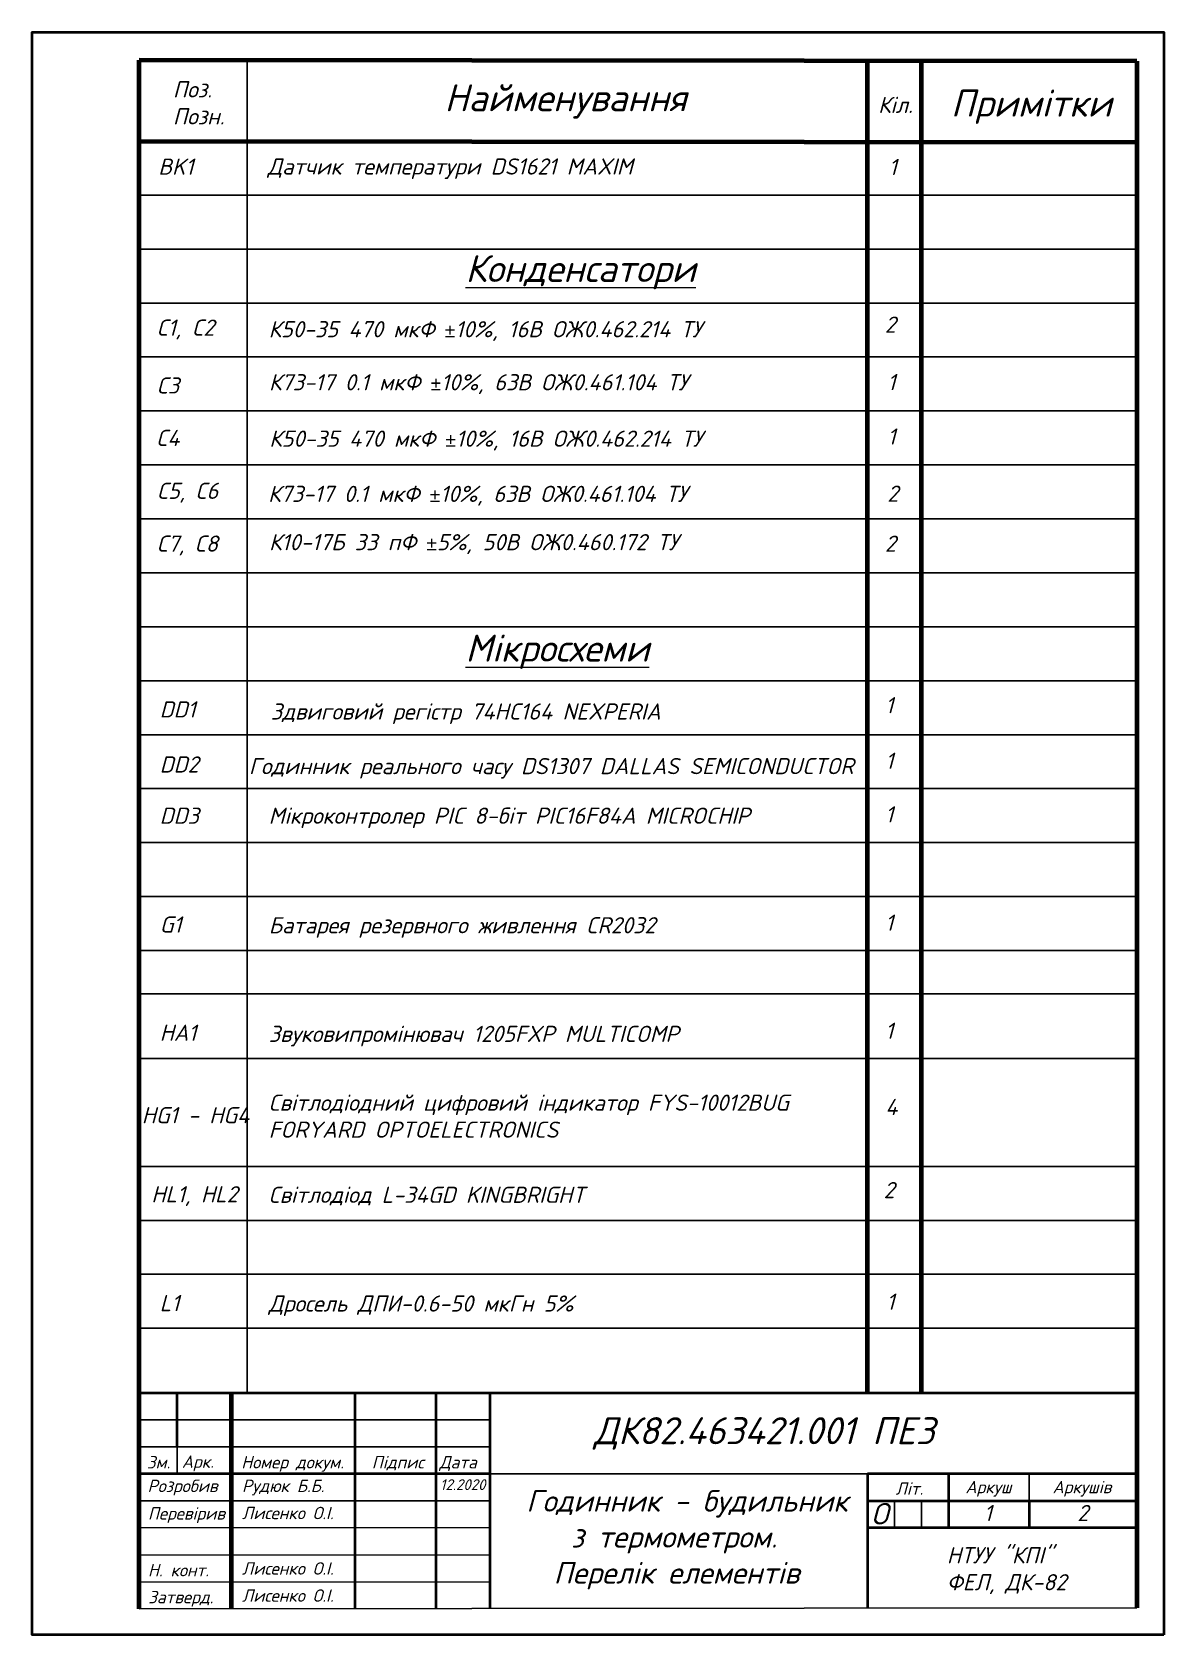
# Paper-space layout 'Лист1' of a CAD drawing. Header units: millimetres. Extents: x 0 to 210, y 0 to 297.
import ezdxf

# ---------------------------------------------------------------- set-up
doc = ezdxf.new("R2010")
doc.units = ezdxf.units.MM
doc.linetypes.add('CENTER', pattern=[50.8, 31.75, -6.35, 6.35, -6.35])
for name, color, linetype, lineweight in [('Оси', 7, 'CENTER', 0), ('Основная', 7, 'Continuous', 40), ('схема', 7, 'Continuous', 35), ('тонкая', 7, 'Continuous', 20), ('Тонкие', 7, 'Continuous', 50)]:
    doc.layers.add(name, color=color, linetype=linetype, lineweight=lineweight)
doc.styles.get("Standard").update_dxf_attribs({"font": 'arial.ttf'})
doc.styles.add('стиль1', font='isocpeui.ttf')

psp = doc.layouts.new('Лист1')

# ---------------------------------------------------------------- linework, layer by layer
at = {"lineweight": 70}
for p, q in [((19.89, 4.83), (19.89, 291.83)), ((204.86, 291.64), (19.89, 291.83)), ((154.89, 44.87), (154.89, 291.69)), ((164.89, 44.87), (164.89, 291.68)), ((204.86, 291.64), (204.86, 5)), ((19.86, 276.83), (204.86, 276.64)), ((36.91, 44.87), (36.92, 4.8))]:
    psp.add_line(p, q, dxfattribs=at)
for p, q in [((39.89, 44.87), (39.89, 291.81)), ((19.86, 266.83), (204.86, 266.83)), ((19.86, 256.83), (204.86, 256.83)), ((19.86, 246.83), (204.86, 246.83)), ((39.87, 246.83), (43.87, 246.83)), ((19.86, 236.83), (204.86, 236.83)), ((19.87, 226.83), (204.86, 226.83)), ((19.87, 216.83), (204.86, 216.83)), ((19.87, 206.83), (204.86, 206.83)), ((19.87, 196.83), (204.86, 196.83)), ((19.87, 186.83), (204.86, 186.83)), ((19.87, 176.83), (204.86, 176.83)), ((19.87, 166.83), (204.86, 166.83)), ((19.88, 156.83), (204.86, 156.83)), ((19.88, 146.83), (204.86, 146.83)), ((19.89, 146.83), (204.88, 146.83)), ((19.88, 136.83), (204.85, 136.83)), ((19.88, 126.83), (204.86, 126.83)), ((19.89, 126.83), (204.88, 126.83)), ((19.89, 126.83), (19.89, 118.83)), ((19.9, 118.83), (204.89, 118.83)), ((19.88, 106.83), (204.86, 106.83)), ((19.89, 106.83), (204.88, 106.83)), ((19.89, 86.83), (204.86, 86.83)), ((19.9, 86.83), (204.88, 86.83)), ((19.89, 76.83), (204.86, 76.83)), ((19.9, 76.83), (204.88, 76.83)), ((19.89, 66.83), (204.86, 66.83)), ((19.89, 56.83), (204.86, 56.83)), ((84.89, 39.87), (19.89, 39.87)), ((84.89, 34.87), (19.89, 34.87)), ((26.89, 34.87), (26.89, 29.87)), ((84.89, 29.87), (154.89, 29.87)), ((184.89, 29.87), (184.89, 24.87)), ((159.89, 24.87), (159.89, 19.87)), ((164.89, 24.87), (164.89, 19.87)), ((19.89, 4.83), (204.86, 5)), ((154.89, 4.87), (154.89, 4.87))]:
    psp.add_line(p, q)
at = {"layer": 'Основная'}
for p, q in [((19.89, 44.87), (204.89, 44.87)), ((26.89, 34.87), (26.89, 44.87)), ((36.89, 44.87), (36.89, 4.87)), ((59.89, 4.87), (59.89, 44.87)), ((74.89, 44.87), (74.89, 4.87)), ((84.89, 44.87), (84.89, 4.87)), ((84.89, 29.87), (19.89, 29.87)), ((154.89, 29.87), (154.89, 4.87)), ((204.89, 29.87), (154.89, 29.87)), ((169.89, 29.87), (169.89, 24.87)), ((154.89, 24.87), (204.89, 24.87)), ((169.89, 24.87), (169.89, 19.87)), ((184.89, 24.87), (184.89, 19.87)), ((204.89, 19.87), (154.89, 19.87))]:
    psp.add_line(p, q, dxfattribs=at)
psp.add_lwpolyline([(209.86, 0), (0, 0), (0, 292), (0, 297), (0, 297.04), (209.86, 297.04), (209.86, 297), (209.86, 0)], dxfattribs=at)
at = {"layer": 'тонкая'}
for p, q in [((84.89, 24.87), (19.89, 24.87)), ((19.89, 24.87), (84.89, 24.87)), ((84.89, 19.87), (19.89, 19.87))]:
    psp.add_line(p, q, dxfattribs=at)
for points in [[(19.89, 14.87), (84.89, 14.87)], [(19.89, 9.87), (84.89, 9.87)]]:
    psp.add_lwpolyline(points, dxfattribs=at)

# ---------------------------------------------------------------- texts
at = {"lineweight": 80, "insert": (104.15, 40.35), "char_height": 5, "attachment_point": 1, "style": 'стиль1'}
psp.add_mtext_dynamic_manual_height_columns('ДК82.463421.001 ПЕЗ', width=81.8678, gutter_width=12.5, heights=[0], dxfattribs=at)
at = {"insert": (75.64, 28.85), "char_height": 2, "attachment_point": 1, "style": 'стиль1'}
psp.add_mtext_dynamic_manual_height_columns('12.2020', width=12.7559, gutter_width=12.5, heights=[2.69], dxfattribs=at)
at = {"layer": 'Оси', "attachment_point": 1}
for s, insert, char_height in [('{\\fISOCPEUR|b0|i1|c204|p34;Поз.^JПозн.}', (26.11, 287.92), 3), ('{\\fISOCPEUR|b0|i1|c204|p34;Найменування}', (76.46, 287.36), 5), ('{\\fISOCPEUR|b0|i1|c204|p34;Примітки}', (170.34, 286.37), 5), ('{\\fISOCPEUR|b0|i1|c204|p34;Кіл.}', (156.86, 285.04), 3), ('{\\fISOCPEUR|b0|i1|c204|p34;1}', (158.84, 273.55), 3), ('{\\fISOCPEUR|b0|i1|c204|p34;\\LКонденсатори}', (80.36, 255.72), 5), ('{\\fISOCPEUR|b0|i1|c204|p34;2}', (158.1, 244.33), 3), ('{\\fISOCPEUR|b0|i1|c204|p34;К50-35 470 мкФ \\fArial|b0|i1|c204|p34;\\H0.83333x;±\\fISOCPEUR|b0|i1|c204|p34;\\H1.2x;10%, 16В ОЖ0.462.214 ТУ   }', (43.86, 243.47), 3), ('{\\fISOCPEUR|b0|i1|c204|p34;С3}', (23.15, 233.05), 3), ('{\\fISOCPEUR|b0|i1|c204|p34;К73-17 0.1 мкФ \\fArial|b0|i1|c204|p34;\\H0.83333x;±\\fISOCPEUR|b0|i1|c204|p34;\\H1.2x;10%, 63В ОЖ0.461.104 ТУ   }', (43.92, 233.64), 3), ('{\\fISOCPEUR|b0|i1|c204|p34;1}', (158.59, 233.68), 3), ('{\\fISOCPEUR|b0|i1|c204|p34;С4}', (23.06, 223.33), 3), ('{\\fISOCPEUR|b0|i1|c204|p34;К50-35 470 мкФ \\fArial|b0|i1|c204|p34;\\H0.83333x;±\\fISOCPEUR|b0|i1|c204|p34;\\H1.2x;10%, 16В ОЖ0.462.214 ТУ   }', (43.98, 223.19), 3), ('{\\fISOCPEUR|b0|i1|c204|p34;1}', (158.6, 223.58), 3), ('{\\fISOCPEUR|b0|i1|c204|p34;К73-17 0.1 мкФ \\fArial|b0|i1|c204|p34;\\H0.83333x;±\\fISOCPEUR|b0|i1|c204|p34;\\H1.2x;10%, 63В ОЖ0.461.104 ТУ   }', (43.76, 212.96), 3), ('{\\fISOCPEUR|b0|i1|c204|p34;2}', (158.55, 213), 3), ('{\\fISOCPEUR|b0|i1|c204|p34;С7, С8}', (23.15, 203.74), 3), ('{\\fISOCPEUR|b0|i1|c204|p34;К10-17Б 33 пФ \\fArial|b0|i1|c204|p34;\\H0.83333x;±\\fISOCPEUR|b0|i1|c204|p34;\\H1.2x;5%, 50В ОЖ0.460.172 ТУ   }', (43.94, 204.01), 3), ('{\\fISOCPEUR|b0|i1|c204|p34;2}', (158.11, 203.73), 3), ('{\\fISOCPEUR|b0|i1|c204|p34;\\LМікросхеми}', (80.35, 185.37), 5), ('{\\fISOCPEUR|b0|i1|c0|p34;DD1}', (23.66, 173.02), 3), ('{\\fISOCPEUR|b0|i1|c204|p34;Здвиговий регістр \\fISOCPEUR|b0|i1|c0|p34;74HC164 NEXPERIA}', (44.25, 172.63), 3), ('{\\fISOCPEUR|b0|i1|c204|p34;1}', (158.19, 173.8), 3), ('{\\fISOCPEUR|b0|i1|c204|p34;1}', (158.2, 163.49), 3), ('{\\fISOCPEUR|b0|i1|c204|p34;Годинник реального часу\\fISOCPEUR|b0|i1|c0|p34; DS1307 DALLAS SEMICONDUCTOR\\fISOCPEUR|b0|i1|c204|p34; }', (40.2, 162.51), 3), ('{\\fISOCPEUR|b0|i1|c0|p34;DD\\fISOCPEUR|b0|i1|c204|p34;3}', (23.66, 153.32), 3), ('{\\fISOCPEUR|b0|i1|c204|p34;Мікроконтролер \\fISOCPEUR|b0|i1|c0|p34;PIC 8-\\fISOCPEUR|b0|i1|c204|p34;біт PIC16F84A\\fISOCPEUR|b0|i1|c0|p34; MICROCHIP}', (43.86, 153.32), 3), ('{\\fISOCPEUR|b0|i1|c204|p34;1}', (158.19, 153.58), 3), ('{\\fISOCPEUR|b0|i1|c0|p34;G1}', (23.67, 133.15), 3), ('{\\fISOCPEUR|b0|i1|c204|p34;Батарея резервного живлення \\fISOCPEUR|b0|i1|c0|p34;CR2032}', (43.88, 133.02), 3), ('{\\fISOCPEUR|b0|i1|c204|p34;1}', (158.18, 133.5), 3), ('{\\fISOCPEUR|b0|i1|c0|p34;HA1}', (23.68, 113.1), 3), ('{\\fISOCPEUR|b0|i1|c204|p34;Звуковипромінювач 1205\\fISOCPEUR|b0|i1|c0|p34;FXP\\fISOCPEUR|b0|i1|c204|p34; \\fISOCPEUR|b0|i1|c0|p34;MULTICOMP}', (43.88, 112.89), 3), ('{\\fISOCPEUR|b0|i1|c204|p34;1}', (158.18, 113.46), 3), ('{\\fISOCPEUR|b0|i1|c204|p34;Світлодіодний цифровий індикатор \\fISOCPEUR|b0|i1|c0|p34;FYS-10012BUG\\PFORYARD OPTOELECTRONICS}', (43.88, 100.14), 3), ('{\\fISOCPEUR|b0|i1|c204|p34;4}', (158.19, 99.35), 3), ('{\\fISOCPEUR|b0|i1|c204|p34;2}', (157.88, 83.94), 3), ('{\\fISOCPEUR|b0|i1|c0|p34;HL1, HL2}', (22.13, 83.17), 3), ('{\\fISOCPEUR|b0|i1|c204|p34;Світлодіод \\fISOCPEUR|b0|i1|c0|p34;L-34GD KINGBRIGHT}', (43.88, 83.07), 3), ('{\\fISOCPEUR|b0|i1|c0|p34;L1}', (23.66, 62.99), 3), ('{\\fISOCPEUR|b0|i1|c204|p34;1}', (158.41, 63.27), 3), ('{\\fISOCPEUR|b0|i1|c204|p34;Зм.}', (21.29, 33.16), 2.3), ('{\\fISOCPEUR|b0|i1|c204|p34;Арк.}', (27.77, 33.26), 2.3), ('{\\fISOCPEUR|b0|i1|c204|p34;Номер докум.}', (38.79, 33.16), 2.3), ('{\\fISOCPEUR|b0|i1|c204|p34;Підпис}', (62.99, 33.16), 2.3), ('{\\fISOCPEUR|b0|i1|c204|p34;Дата}', (75.53, 33.16), 2.3), ('{\\fISOCPEUR|b0|i1|c204|p34;Рудюк Б.Б.}', (38.92, 28.78), 2.3), ('{\\fISOCPEUR|b0|i1|c204|p34;Літ.}', (160.09, 28.28), 2.3), ('{\\fISOCPEUR|b0|i1|c204|p34;1}', (176.47, 24.11), 3), ('{\\fISOCPEUR|b0|i1|c204|p34;2}', (193.78, 24.1), 3), ('{\\fISOCPEUR|b0|i1|c204|p34;Лисенко О.І.}', (38.92, 23.75), 2.3), ('{\\fISOCPEUR|b0|i1|c204|p34;Н. конт.}', (21.49, 13.16), 2.3), ('{\\fISOCPEUR|b0|i1|c204|p34;Лисенко О.І.}', (38.92, 13.47), 2.3), ('{\\fISOCPEUR|b0|i1|c204|p34;Затверд.}', (21.53, 8.16), 2.3), ('{\\fISOCPEUR|b0|i1|c204|p34;Лисенко О.І.}', (38.92, 8.45), 2.3)]:
    psp.add_mtext(s, dxfattribs=dict(at, insert=insert, char_height=char_height))
for s, insert, char_height, width in [('\\pt0;{\\fISOCPEUR|b0|i1|c0|p34;BK1}', (23.4, 273.6), 3, 21.7929), ('{\\fISOCPEUR|b0|i1|c204|p34;Датчик температури \\fISOCPEUR|b0|i1|c0|p34;DS1621 MAXIM}', (43.66, 273.63), 3, 80.1694), ('\\pt0;{\\fISOCPEUR|b0|i1|c204|p34;С1\\fISOCPEUR|b0|i1|c0|p34;, C2}', (23.15, 243.77), 3, 21.7929), ('{\\fISOCPEUR|b0|i1|c204|p34;С5, С6}', (23.2, 213.53), 3, 16.362), ('{\\fISOCPEUR|b0|i1|c0|p34;DD\\fISOCPEUR|b0|i1|c204|p34;2}', (23.66, 162.82), 3, 7.4341), ('{\\fISOCPEUR|b0|i1|c0|p34;HG1 - HG4}', (20.35, 97.82), 3, 24.1541), ('{\\fISOCPEUR|b0|i1|c204|p34;Дросель ДПИ-0.6-50 мкГн 5%}', (43.86, 62.92), 3, 59.0662), ('{\\fISOCPEUR|b0|i1|c204|p34;Розробив}', (21.41, 28.77), 2.3, 20.5864), ('{\\fISOCPEUR|b0|i1|c204|p34;Аркуш}', (173.05, 28.56), 2.3, 9.0469), ('{\\fISOCPEUR|b0|i1|c204|p34;Аркушів}', (189.2, 28.56), 2.3, 20.5864), ('{\\fISOCPEUR|b0|i1|c204|p34;Перевірив}', (21.49, 23.67), 2.3, 20.5864)]:
    psp.add_mtext(s, dxfattribs=dict(at, insert=insert, char_height=char_height, width=width))
at = {"layer": 'схема', "insert": (155.57, 24.46), "char_height": 4, "attachment_point": 1, "style": 'стиль1'}
psp.add_mtext_dynamic_manual_height_columns('О', width=14.6852, gutter_width=15, heights=[0], dxfattribs=at)
at = {"layer": 'Тонкие', "attachment_point": 1}
for s, width, heights, insert, char_height in [('\\pi5.53311;{\\fISOCPEUR|b0|i1|c204|p34;Годинник - будильник\\P\\pi13.83765;з термометром.\\P\\pi10.59826;Перелік елементів}', 68.0389, [0], (86.1, 26.85), 4), ('{\\fISOCPEUR|b0|i1|c204|p34;НТУУ "КПІ" \\PФЕЛ\\fISOCPEUR|b0|i1|c0|p34;, \\fISOCPEUR|b0|i1|c204|p34;ДК-8\\fISOCPEUR|b0|i1|c0|p34;2}', 46.4051, [9.9], (169.59, 16.27), 3)]:
    psp.add_mtext_dynamic_manual_height_columns(s, width=width, gutter_width=12.5, heights=heights, dxfattribs=dict(at, insert=insert, char_height=char_height))

doc.saveas('drawing.dxf')
